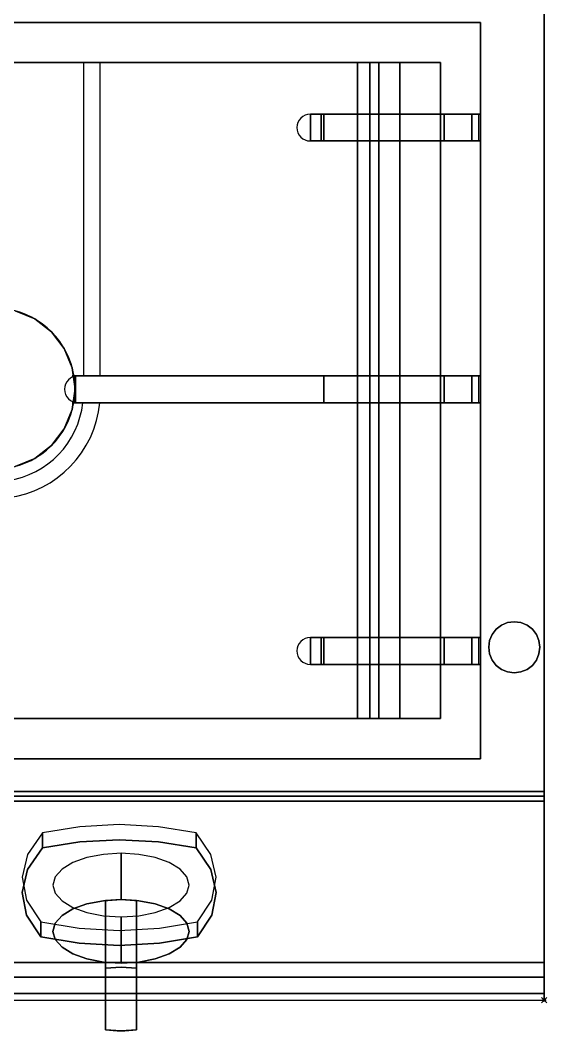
# Model space of a CAD drawing. Header units: millimetres. Extents: x -1 to 1223, y -741 to 23.
# Drawn here: x 1004.9 to 1201, y -741.4 to -364.8 of the extents above; entities that cross this region are included whole.
import ezdxf

# ---------------------------------------------------------------- set-up
doc = ezdxf.new("R2010")
doc.units = ezdxf.units.MM
doc.header["$PDMODE"] = 35
for name, color, linetype in [('PQ_200_2D', 1, 'Continuous'), ('PQ_200_3D', 1, 'Continuous'), ('PQ_204_2D', 7, 'Continuous'), ('PQ_204_3D', 7, 'Continuous'), ('PQ_BLUE_3D', 5, 'Continuous'), ('PQ_BRONZE_3D', 40, 'Continuous'), ('PQ_CHROMIUM_3D', 7, 'Continuous'), ('PQ_INS_3D', 3, 'Continuous')]:
    doc.layers.add(name, color=color, linetype=linetype)

msp = doc.modelspace()

# ---------------------------------------------------------------- linework, layer by layer
at = {"layer": 'PQ_200_2D'}
msp.add_lwpolyline([(0, 0), (0, -730), (1200, -730), (1200, 0)], close=True, dxfattribs=at)
at = {"layer": 'PQ_200_3D'}
for points in [[(1200, -721.37, 900.61), (1200, 0, 900.61), (0, 0, 900.61), (0, -721.37, 900.61)], [(0, -103.19, 649.81), (1200, -103.19, 649.81), (1200, -652.22, 649.81), (0, -652.22, 649.81)], [(1200, -652.22, 649.81), (1200, -652.22, 661.47), (0, -652.22, 661.47), (0, -652.22, 649.81)], [(0, -653.99, 812.4), (1200, -653.99, 812.4), (1200, -727.47, 885.88), (0, -727.47, 885.88)], [(1200, -715.96, 694.58), (1200, -653.99, 812.4), (0, -653.99, 812.4), (0, -715.96, 694.58)], [(1200, -655.84, 664.61), (1200, -715.96, 656.16), (0, -715.96, 656.16), (0, -655.84, 664.61)], [(0, -715.96, 656.16), (1200, -715.96, 656.16), (1200, -715.96, 694.58), (0, -715.96, 694.58)]]:
    msp.add_3dface(points, dxfattribs=at)
for points, invisible_edges in [([(1200, -103.19, 724.42), (1200, 0, 724.42), (1200, 0, 900.61), (1200, -653.99, 812.4)], 12), ([(1200, -653.99, 812.4), (1200, 0, 900.61), (1200, -721.37, 900.61), (1200, -727.47, 885.88)], 5), ([(1200, -103.19, 724.42), (1200, -653.99, 812.4), (1200, -652.32, 662.24), (1200, -652.22, 661.47)], 11), ([(1200, -652.22, 661.47), (1200, -652.22, 649.81), (1200, -103.19, 649.81), (1200, -103.19, 724.42)], 8), ([(0, -652.22, 661.47), (1200, -652.22, 661.47), (1200, -652.32, 662.24), (0, -652.32, 662.24)], 4), ([(0, -652.32, 662.24), (1200, -652.32, 662.24), (1200, -652.59, 662.96), (0, -652.59, 662.96)], 5), ([(0, -652.59, 662.96), (1200, -652.59, 662.96), (1200, -653.04, 663.59), (0, -653.04, 663.59)], 5), ([(1200, -653.62, 664.1), (0, -653.62, 664.1), (0, -653.04, 663.59), (1200, -653.04, 663.59)], 5), ([(0, -653.62, 664.1), (1200, -653.62, 664.1), (1200, -654.31, 664.45), (0, -654.31, 664.45)], 5), ([(0, -654.31, 664.45), (1200, -654.31, 664.45), (1200, -655.06, 664.63), (0, -655.06, 664.63)], 5), ([(0, -655.06, 664.63), (1200, -655.06, 664.63), (1200, -655.84, 664.61), (0, -655.84, 664.61)], 1), ([(1200, -652.32, 662.24), (1200, -653.99, 812.4), (1200, -652.59, 662.96)], 3), ([(1200, -652.59, 662.96), (1200, -653.99, 812.4), (1200, -653.04, 663.59)], 3), ([(1200, -653.99, 812.4), (1200, -653.62, 664.1), (1200, -653.04, 663.59)], 13), ([(1200, -654.31, 664.45), (1200, -653.62, 664.1), (1200, -653.99, 812.4)], 14), ([(1200, -655.06, 664.63), (1200, -654.31, 664.45), (1200, -653.99, 812.4), (1200, -715.96, 694.58)], 10), ([(1200, -655.84, 664.61), (1200, -655.06, 664.63), (1200, -715.96, 694.58)], 14), ([(1200, -655.84, 664.61), (1200, -715.96, 694.58), (1200, -715.96, 656.16)], 1), ([(1200, -721.37, 900.61), (0, -721.37, 900.61), (0, -723.6, 900.32), (1200, -723.6, 900.32)], 4), ([(1200, -727.47, 885.88), (1200, -721.37, 900.61), (1200, -723.6, 900.32), (1200, -728.84, 887.67)], 5), ([(1200, -723.6, 900.32), (0, -723.6, 900.32), (0, -725.69, 899.46), (1200, -725.69, 899.46)], 5), ([(1200, -725.69, 899.46), (0, -725.69, 899.46), (0, -727.47, 898.08), (1200, -727.47, 898.08)], 5), ([(1200, -725.69, 899.46), (1200, -728.84, 887.67), (1200, -723.6, 900.32)], 3), ([(1200, -725.69, 899.46), (1200, -727.47, 898.08), (1200, -729.71, 889.75), (1200, -728.84, 887.67)], 10), ([(1200, -727.47, 898.08), (0, -727.47, 898.08), (0, -728.84, 896.3), (1200, -728.84, 896.3)], 5), ([(1200, -728.84, 887.67), (0, -728.84, 887.67), (0, -727.47, 885.88), (1200, -727.47, 885.88)], 1), ([(1200, -728.84, 896.3), (0, -728.84, 896.3), (0, -729.71, 894.22), (1200, -729.71, 894.22)], 5), ([(1200, -729.71, 889.75), (0, -729.71, 889.75), (0, -728.84, 887.67), (1200, -728.84, 887.67)], 5), ([(1200, -729.71, 894.22), (0, -729.71, 894.22), (0, -730, 891.98), (1200, -730, 891.98)], 5), ([(1200, -730, 891.98), (0, -730, 891.98), (0, -729.71, 889.75), (1200, -729.71, 889.75)], 5), ([(1200, -730, 891.98), (1200, -727.47, 898.08), (1200, -728.84, 896.3), (1200, -729.71, 894.22)], 1), ([(1200, -727.47, 898.08), (1200, -730, 891.98), (1200, -729.71, 889.75)], 13)]:
    msp.add_3dface(points, dxfattribs=dict(at, invisible_edges=invisible_edges))
at = {"layer": 'PQ_204_2D'}
for p, q in [((1028.42, -380.64), (1028.42, -497.35)), ((1034.67, -497.35), (1034.67, -380.64)), ((1130.36, -380.64), (1130.36, -399.85)), ((1130.36, -409.85), (1130.36, -497.35)), ((1161.36, -497.35), (1161.36, -409.85)), ((1130.36, -507.35), (1130.36, -594.85)), ((1161.36, -594.85), (1161.36, -507.35)), ((1130.36, -604.85), (1130.36, -625)), ((0, -715.96), (1200, -715.96))]:
    msp.add_line(p, q, dxfattribs=at)
msp.add_lwpolyline([(814.23, -365.64), (814.23, -640), (1176.36, -640), (1176.36, -365.64)], close=True, dxfattribs=at)
for points in [[(1161.36, -399.85), (1161.36, -380.64), (1000.3, -380.64)], [(1000.3, -625), (1161.36, -625), (1161.36, -604.85)]]:
    msp.add_lwpolyline(points, dxfattribs=at)
for points in [[(1176.36, -399.85), (1112.95, -399.85, 1), (1112.95, -409.85), (1176.36, -409.85)], [(1176.36, -497.35), (1026.37, -497.35, 1), (1026.37, -507.35), (1176.36, -507.35)], [(1176.36, -594.85), (1112.95, -594.85, 1), (1112.95, -604.85), (1176.36, -604.85)], [(1036.67, -730), (1036.67, -741.07, 0.053728), (1048.24, -741.07), (1048.24, -730)]]:
    msp.add_lwpolyline(points, format="xyb", dxfattribs=at)
for centre, radius, start, end in [((995.3, -502.14), 30, 8.7924, 80.7092), ((995.3, -502.14), 30, 279.0605, 350.4426), ((995.3, -503.67), 39.38, 277.2954, 354.6402), ((995.3, -503.67), 33.13, 278.6816, 353.625)]:
    msp.add_arc(centre, radius, start, end, dxfattribs=at)
at = {"layer": 'PQ_204_3D'}
for points, invisible_edges in [([(829.23, -380.64, 905.64), (1161.36, -380.64, 905.64), (1176.36, -365.64, 905.64), (814.23, -365.64, 905.64)], 10), ([(1176.36, -365.64, 905.64), (1161.36, -380.64, 905.64), (1161.36, -625, 905.64), (1176.36, -640, 905.64)], 5), ([(1136.8, -380.64, 903.15), (1137.67, -380.64, 903.26), (1161.36, -380.64, 900.64), (829.23, -380.64, 900.64)], 10), ([(853.79, -380.64, 903.15), (1135.93, -380.64, 903.26), (1136.8, -380.64, 903.15), (829.23, -380.64, 900.64)], 13), ([(1135.93, -380.64, 903.26), (853.79, -380.64, 903.15), (854.66, -380.64, 903.26)], 13), ([(1130.56, -380.64, 904.32), (1135.11, -380.64, 903.57), (1135.93, -380.64, 903.26), (854.66, -380.64, 903.26)], 13), ([(854.66, -380.64, 903.26), (855.49, -380.64, 903.57), (860.03, -380.64, 904.32), (1130.56, -380.64, 904.32)], 10), ([(1135.11, -380.64, 903.57), (1130.56, -380.64, 904.32), (1132.12, -380.64, 904.39), (1133.66, -380.64, 904.14)], 1), ([(1130.56, -625, 904.32), (1132.12, -625, 904.39), (1132.12, -380.64, 904.39), (1130.56, -380.64, 904.32)], 2), ([(1132.12, -625, 904.39), (1133.66, -625, 904.14), (1133.66, -380.64, 904.14), (1132.12, -380.64, 904.39)], 10), ([(1133.66, -625, 904.14), (1135.11, -625, 903.57), (1135.11, -380.64, 903.57), (1133.66, -380.64, 904.14)], 8), ([(1135.93, -380.64, 903.26), (1135.11, -380.64, 903.57), (1135.11, -625, 903.57), (1135.93, -625, 903.26)], 8), ([(1136.8, -380.64, 903.15), (1135.93, -380.64, 903.26), (1135.93, -625, 903.26), (1136.8, -625, 903.15)], 10), ([(1136.8, -625, 903.15), (1137.67, -625, 903.26), (1137.67, -380.64, 903.26), (1136.8, -380.64, 903.15)], 10), ([(1161.36, -380.64, 900.64), (1137.67, -380.64, 903.26), (1138.49, -380.64, 903.57), (1146.21, -380.64, 905.64)], 13), ([(1138.49, -380.64, 903.57), (1137.67, -380.64, 903.26), (1137.67, -625, 903.26), (1138.49, -625, 903.57)], 2), ([(1142.23, -380.64, 905.03), (1146.21, -380.64, 905.64), (1138.49, -380.64, 903.57)], 2), ([(1142.23, -380.64, 905.03), (1138.49, -380.64, 903.57), (1138.49, -625, 903.57), (1142.23, -625, 905.03)], 8), ([(1142.23, -625, 905.03), (1146.21, -625, 905.64), (1146.21, -380.64, 905.64), (1142.23, -380.64, 905.03)], 8), ([(1161.36, -380.64, 900.64), (1146.21, -380.64, 905.64), (1161.36, -380.64, 905.64)], 1), ([(1113.58, -399.85, 932.37), (1114.22, -399.85, 933.14), (1112.95, -399.85, 930.5), (1113.15, -399.85, 931.47)], 2), ([(1112.95, -399.85, 930.5), (1114.22, -399.85, 933.14), (1115.03, -399.85, 933.72), (1115.95, -399.85, 934.09)], 9), ([(1112.95, -399.85, 930.5), (1115.95, -399.85, 934.09), (1116.94, -399.85, 934.21), (1113.11, -399.85, 927.2)], 5), ([(1113.15, -409.85, 931.47), (1113.15, -399.85, 931.47), (1112.95, -399.85, 930.5), (1112.95, -409.85, 930.5)], 1), ([(1113.11, -399.85, 927.2), (1113.11, -409.85, 927.2), (1112.95, -409.85, 930.5), (1112.95, -399.85, 930.5)], 1), ([(1113.11, -399.85, 927.2), (1116.94, -399.85, 934.21), (1114.05, -399.85, 924.04)], 3), ([(1113.11, -409.85, 927.2), (1113.11, -399.85, 927.2), (1114.05, -399.85, 924.04), (1114.05, -409.85, 924.04)], 5), ([(1113.58, -409.85, 932.37), (1113.58, -399.85, 932.37), (1113.15, -399.85, 931.47), (1113.15, -409.85, 931.47)], 5), ([(1113.58, -399.85, 932.37), (1113.58, -409.85, 932.37), (1114.22, -409.85, 933.14), (1114.22, -399.85, 933.14)], 5), ([(1115.7, -399.85, 921.18), (1114.05, -399.85, 924.04), (1116.94, -399.85, 934.21), (1117.98, -399.85, 918.8)], 6), ([(1115.7, -399.85, 921.18), (1115.7, -409.85, 921.18), (1114.05, -409.85, 924.04), (1114.05, -399.85, 924.04)], 5), ([(1115.03, -409.85, 933.72), (1115.03, -399.85, 933.72), (1114.22, -399.85, 933.14), (1114.22, -409.85, 933.14)], 5), ([(1115.95, -409.85, 934.09), (1115.95, -399.85, 934.09), (1115.03, -399.85, 933.72), (1115.03, -409.85, 933.72)], 5), ([(1115.7, -409.85, 921.18), (1115.7, -399.85, 921.18), (1117.98, -399.85, 918.8), (1117.98, -409.85, 918.8)], 1), ([(1115.95, -399.85, 934.09), (1115.95, -409.85, 934.09), (1116.94, -409.85, 934.21), (1116.94, -399.85, 934.21)], 1), ([(1116.94, -399.85, 934.21), (1162.83, -399.85, 934.21), (1132.7, -399.85, 913.52), (1117.98, -399.85, 918.8)], 10), ([(1117.98, -409.85, 918.8), (1117.98, -399.85, 918.8), (1132.7, -399.85, 913.52), (1132.7, -409.85, 913.52)], 4), ([(1162.83, -399.85, 934.21), (1146.21, -399.85, 905.64), (1132.7, -399.85, 913.52)], 13), ([(1146.21, -399.85, 905.64), (1146.21, -409.85, 905.64), (1132.7, -409.85, 913.52), (1132.7, -399.85, 913.52)], 4), ([(1162.83, -399.85, 934.21), (1173.05, -399.85, 929.45), (1175.45, -399.85, 921.73), (1146.21, -399.85, 905.64)], 12), ([(1146.21, -399.85, 905.64), (1175.45, -399.85, 921.73), (1176.36, -399.85, 913.7), (1175.74, -399.85, 905.64)], 1), ([(1175.45, -409.85, 921.73), (1175.45, -399.85, 921.73), (1173.05, -399.85, 929.45), (1173.05, -409.85, 929.45)], 1), ([(1175.45, -399.85, 921.73), (1175.45, -409.85, 921.73), (1176.36, -409.85, 913.7), (1176.36, -399.85, 913.7)], 5), ([(1175.74, -409.85, 905.64), (1175.74, -399.85, 905.64), (1176.36, -399.85, 913.7), (1176.36, -409.85, 913.7)], 4), ([(1113.58, -409.85, 932.37), (1113.15, -409.85, 931.47), (1112.95, -409.85, 930.5), (1114.22, -409.85, 933.14)], 4), ([(1115.03, -409.85, 933.72), (1114.22, -409.85, 933.14), (1112.95, -409.85, 930.5), (1115.95, -409.85, 934.09)], 6), ([(1116.94, -409.85, 934.21), (1115.95, -409.85, 934.09), (1112.95, -409.85, 930.5), (1113.11, -409.85, 927.2)], 10), ([(1116.94, -409.85, 934.21), (1113.11, -409.85, 927.2), (1114.05, -409.85, 924.04)], 13), ([(1115.7, -409.85, 921.18), (1117.98, -409.85, 918.8), (1116.94, -409.85, 934.21), (1114.05, -409.85, 924.04)], 6), ([(1116.94, -409.85, 934.21), (1117.98, -409.85, 918.8), (1132.7, -409.85, 913.52), (1162.83, -409.85, 934.21)], 5), ([(1162.83, -409.85, 934.21), (1132.7, -409.85, 913.52), (1146.21, -409.85, 905.64), (1175.45, -409.85, 921.73)], 13), ([(1146.21, -409.85, 905.64), (1175.74, -409.85, 905.64), (1176.36, -409.85, 913.7), (1175.45, -409.85, 921.73)], 8), ([(1162.83, -409.85, 934.21), (1175.45, -409.85, 921.73), (1173.05, -409.85, 929.45)], 1), ([(1024.74, -497.35, 932.06), (1024.28, -497.35, 932.8), (1024.26, -497.35, 933.1), (1025, -497.35, 931.91)], 5), ([(1025, -497.35, 931.91), (1024.26, -497.35, 933.1), (1024.32, -497.35, 933.39)], 13), ([(1024.32, -507.35, 933.39), (1024.32, -497.35, 933.39), (1024.26, -497.35, 933.1), (1024.26, -507.35, 933.1)], 5), ([(1024.28, -497.35, 932.8), (1024.28, -507.35, 932.8), (1024.26, -507.35, 933.1), (1024.26, -497.35, 933.1)], 5), ([(1024.53, -497.35, 932.26), (1024.37, -497.35, 932.52), (1024.28, -497.35, 932.8), (1024.74, -497.35, 932.06)], 4), ([(1024.37, -497.35, 932.52), (1024.37, -507.35, 932.52), (1024.28, -507.35, 932.8), (1024.28, -497.35, 932.8)], 5), ([(1025.29, -497.35, 931.83), (1025, -497.35, 931.91), (1024.32, -497.35, 933.39), (1024.45, -497.35, 933.66)], 10), ([(1024.32, -497.35, 933.39), (1024.32, -507.35, 933.39), (1024.45, -507.35, 933.66), (1024.45, -497.35, 933.66)], 5), ([(1024.53, -497.35, 932.26), (1024.53, -507.35, 932.26), (1024.37, -507.35, 932.52), (1024.37, -497.35, 932.52)], 5), ([(1025.29, -497.35, 931.83), (1024.45, -497.35, 933.66), (1024.64, -497.35, 933.89), (1024.88, -497.35, 934.07)], 9), ([(1024.45, -497.35, 933.66), (1024.45, -507.35, 933.66), (1024.64, -507.35, 933.89), (1024.64, -497.35, 933.89)], 5), ([(1024.74, -497.35, 932.06), (1024.74, -507.35, 932.06), (1024.53, -507.35, 932.26), (1024.53, -497.35, 932.26)], 5), ([(1024.64, -497.35, 933.89), (1024.64, -507.35, 933.89), (1024.88, -507.35, 934.07), (1024.88, -497.35, 934.07)], 5), ([(1025, -497.35, 931.91), (1025, -507.35, 931.91), (1024.74, -507.35, 932.06), (1024.74, -497.35, 932.06)], 5), ([(1025.29, -497.35, 931.83), (1024.88, -497.35, 934.07), (1025.16, -497.35, 934.18), (1025.46, -497.35, 934.21)], 9), ([(1024.88, -497.35, 934.07), (1024.88, -507.35, 934.07), (1025.16, -507.35, 934.18), (1025.16, -497.35, 934.18)], 5), ([(1025, -507.35, 931.91), (1025, -497.35, 931.91), (1025.29, -497.35, 931.83), (1025.29, -507.35, 931.83)], 1), ([(1025.16, -497.35, 934.18), (1025.16, -507.35, 934.18), (1025.46, -507.35, 934.21), (1025.46, -497.35, 934.21)], 1), ([(1117.95, -497.35, 918.81), (1025.29, -497.35, 931.83), (1025.46, -497.35, 934.21), (1162.83, -497.35, 934.21)], 10), ([(1117.95, -497.35, 918.81), (1162.83, -497.35, 934.21), (1132.68, -497.35, 913.53)], 3), ([(1117.95, -507.35, 918.81), (1117.95, -497.35, 918.81), (1132.68, -497.35, 913.53), (1132.68, -507.35, 913.53)], 4), ([(1162.83, -497.35, 934.21), (1146.21, -497.35, 905.64), (1132.68, -497.35, 913.53)], 13), ([(1146.21, -497.35, 905.64), (1146.21, -507.35, 905.64), (1132.68, -507.35, 913.53), (1132.68, -497.35, 913.53)], 4), ([(1176.31, -497.35, 913.72), (1175.65, -497.35, 905.64), (1146.21, -497.35, 905.64), (1175.42, -497.35, 921.79)], 4), ([(1162.83, -497.35, 934.21), (1173.03, -497.35, 929.54), (1175.42, -497.35, 921.79), (1146.21, -497.35, 905.64)], 12), ([(1173.03, -497.35, 929.54), (1173.03, -507.35, 929.54), (1175.42, -507.35, 921.79), (1175.42, -497.35, 921.79)], 4), ([(1176.31, -507.35, 913.72), (1176.31, -497.35, 913.72), (1175.42, -497.35, 921.79), (1175.42, -507.35, 921.79)], 5), ([(1176.31, -497.35, 913.72), (1176.31, -507.35, 913.72), (1175.65, -507.35, 905.64), (1175.65, -497.35, 905.64)], 1), ([(1024.26, -507.35, 933.1), (1024.28, -507.35, 932.8), (1024.74, -507.35, 932.06), (1025, -507.35, 931.91)], 10), ([(1024.32, -507.35, 933.39), (1024.26, -507.35, 933.1), (1025, -507.35, 931.91), (1025.29, -507.35, 931.83)], 10), ([(1024.28, -507.35, 932.8), (1024.37, -507.35, 932.52), (1024.53, -507.35, 932.26), (1024.74, -507.35, 932.06)], 8), ([(1024.45, -507.35, 933.66), (1024.32, -507.35, 933.39), (1025.29, -507.35, 931.83), (1024.64, -507.35, 933.89)], 6), ([(1024.88, -507.35, 934.07), (1024.64, -507.35, 933.89), (1025.29, -507.35, 931.83), (1025.16, -507.35, 934.18)], 6), ([(1025.46, -507.35, 934.21), (1025.16, -507.35, 934.18), (1025.29, -507.35, 931.83), (1117.95, -507.35, 918.81)], 10), ([(1117.95, -507.35, 918.81), (1162.83, -507.35, 934.21), (1025.46, -507.35, 934.21)], 13), ([(1162.83, -507.35, 934.21), (1117.95, -507.35, 918.81), (1132.68, -507.35, 913.53)], 13), ([(1162.83, -507.35, 934.21), (1132.68, -507.35, 913.53), (1146.21, -507.35, 905.64)], 13), ([(1175.42, -507.35, 921.79), (1173.03, -507.35, 929.54), (1162.83, -507.35, 934.21), (1146.21, -507.35, 905.64)], 12), ([(1176.31, -507.35, 913.72), (1175.42, -507.35, 921.79), (1146.21, -507.35, 905.64), (1175.65, -507.35, 905.64)], 2), ([(1184.13, -590.24, 626), (1195.62, -591.75, 626), (1180.64, -603.25, 626), (1180.64, -593.72, 626)], 15), ([(1184.13, -590.24, 626), (1180.64, -593.72, 626), (1182.15, -591.75, 626)], 1), ([(1184.13, -590.24, 626), (1182.15, -591.75, 626), (1182.15, -591.75, 649.81), (1184.13, -590.24, 649.81)], 10), ([(1186.42, -589.29, 626), (1188.89, -588.96, 626), (1191.35, -589.29, 626), (1184.13, -590.24, 626)], 4), ([(1191.35, -589.29, 626), (1193.65, -590.24, 626), (1195.62, -591.75, 626), (1184.13, -590.24, 626)], 12), ([(1186.42, -589.29, 626), (1184.13, -590.24, 626), (1184.13, -590.24, 649.81), (1186.42, -589.29, 649.81)], 10), ([(1188.89, -588.96, 626), (1186.42, -589.29, 626), (1186.42, -589.29, 649.81), (1188.89, -588.96, 649.81)], 2), ([(1188.89, -588.96, 649.81), (1191.35, -589.29, 649.81), (1191.35, -589.29, 626), (1188.89, -588.96, 626)], 2), ([(1193.65, -590.24, 626), (1191.35, -589.29, 626), (1191.35, -589.29, 649.81), (1193.65, -590.24, 649.81)], 10), ([(1195.62, -591.75, 626), (1193.65, -590.24, 626), (1193.65, -590.24, 649.81), (1195.62, -591.75, 649.81)], 10), ([(1115.95, -594.85, 934.09), (1116.94, -594.85, 934.21), (1112.95, -594.85, 930.5), (1115.03, -594.85, 933.72)], 6), ([(1114.22, -594.85, 933.14), (1115.03, -594.85, 933.72), (1112.95, -594.85, 930.5), (1113.58, -594.85, 932.37)], 6), ([(1116.94, -594.85, 934.21), (1114.05, -594.85, 924.04), (1113.11, -594.85, 927.2), (1112.95, -594.85, 930.5)], 9), ([(1113.15, -594.85, 931.47), (1113.58, -594.85, 932.37), (1112.95, -594.85, 930.5)], 2), ([(1113.15, -604.85, 931.47), (1113.15, -594.85, 931.47), (1112.95, -594.85, 930.5), (1112.95, -604.85, 930.5)], 1), ([(1113.11, -594.85, 927.2), (1113.11, -604.85, 927.2), (1112.95, -604.85, 930.5), (1112.95, -594.85, 930.5)], 1), ([(1113.11, -604.85, 927.2), (1113.11, -594.85, 927.2), (1114.05, -594.85, 924.04), (1114.05, -604.85, 924.04)], 5), ([(1113.15, -594.85, 931.47), (1113.15, -604.85, 931.47), (1113.58, -604.85, 932.37), (1113.58, -594.85, 932.37)], 5), ([(1113.58, -594.85, 932.37), (1113.58, -604.85, 932.37), (1114.22, -604.85, 933.14), (1114.22, -594.85, 933.14)], 5), ([(1115.7, -594.85, 921.18), (1114.05, -594.85, 924.04), (1116.94, -594.85, 934.21)], 14), ([(1115.7, -594.85, 921.18), (1115.7, -604.85, 921.18), (1114.05, -604.85, 924.04), (1114.05, -594.85, 924.04)], 5), ([(1115.03, -604.85, 933.72), (1115.03, -594.85, 933.72), (1114.22, -594.85, 933.14), (1114.22, -604.85, 933.14)], 5), ([(1115.03, -594.85, 933.72), (1115.03, -604.85, 933.72), (1115.95, -604.85, 934.09), (1115.95, -594.85, 934.09)], 5), ([(1117.98, -594.85, 918.8), (1115.7, -594.85, 921.18), (1116.94, -594.85, 934.21), (1132.7, -594.85, 913.52)], 6), ([(1115.7, -604.85, 921.18), (1115.7, -594.85, 921.18), (1117.98, -594.85, 918.8), (1117.98, -604.85, 918.8)], 1), ([(1115.95, -594.85, 934.09), (1115.95, -604.85, 934.09), (1116.94, -604.85, 934.21), (1116.94, -594.85, 934.21)], 1), ([(1162.83, -594.85, 934.21), (1146.21, -594.85, 905.64), (1132.7, -594.85, 913.52), (1116.94, -594.85, 934.21)], 5), ([(1117.98, -604.85, 918.8), (1117.98, -594.85, 918.8), (1132.7, -594.85, 913.52), (1132.7, -604.85, 913.52)], 4), ([(1146.21, -594.85, 905.64), (1146.21, -604.85, 905.64), (1132.7, -604.85, 913.52), (1132.7, -594.85, 913.52)], 4), ([(1146.21, -594.85, 905.64), (1175.45, -594.85, 921.73), (1176.36, -594.85, 913.7), (1175.74, -594.85, 905.64)], 1), ([(1162.83, -594.85, 934.21), (1173.05, -594.85, 929.45), (1175.45, -594.85, 921.73), (1146.21, -594.85, 905.64)], 12), ([(1173.05, -594.85, 929.45), (1173.05, -604.85, 929.45), (1175.45, -604.85, 921.73), (1175.45, -594.85, 921.73)], 4), ([(1176.36, -604.85, 913.7), (1176.36, -594.85, 913.7), (1175.45, -594.85, 921.73), (1175.45, -604.85, 921.73)], 5), ([(1176.36, -594.85, 913.7), (1176.36, -604.85, 913.7), (1175.74, -604.85, 905.64), (1175.74, -594.85, 905.64)], 1), ([(1179.69, -596.02, 626), (1180.64, -593.72, 626), (1180.64, -603.25, 626), (1179.69, -600.95, 626)], 10), ([(1180.64, -593.72, 626), (1179.69, -596.02, 626), (1179.69, -596.02, 649.81), (1180.64, -593.72, 649.81)], 10), ([(1195.62, -591.75, 626), (1197.14, -593.72, 626), (1197.14, -603.25, 626), (1180.64, -603.25, 626)], 14), ([(1182.15, -591.75, 626), (1180.64, -593.72, 626), (1180.64, -593.72, 649.81), (1182.15, -591.75, 649.81)], 10), ([(1197.14, -593.72, 626), (1195.62, -591.75, 626), (1195.62, -591.75, 649.81), (1197.14, -593.72, 649.81)], 10), ([(1198.09, -600.95, 626), (1197.14, -593.72, 626), (1198.09, -596.02, 626), (1198.41, -598.49, 626)], 1), ([(1197.14, -593.72, 626), (1198.09, -600.95, 626), (1197.14, -603.25, 626)], 13), ([(1198.09, -596.02, 626), (1197.14, -593.72, 626), (1197.14, -593.72, 649.81), (1198.09, -596.02, 649.81)], 10), ([(1179.69, -596.02, 626), (1179.69, -600.95, 626), (1179.36, -598.49, 626)], 1), ([(1179.36, -598.49, 649.81), (1179.69, -596.02, 649.81), (1179.69, -596.02, 626), (1179.36, -598.49, 626)], 10), ([(1179.36, -598.49, 626), (1179.69, -600.95, 626), (1179.69, -600.95, 649.81), (1179.36, -598.49, 649.81)], 10), ([(1198.41, -598.49, 626), (1198.09, -596.02, 626), (1198.09, -596.02, 649.81), (1198.41, -598.49, 649.81)], 10), ([(1198.41, -598.49, 649.81), (1198.09, -600.95, 649.81), (1198.09, -600.95, 626), (1198.41, -598.49, 626)], 10), ([(1179.69, -600.95, 626), (1180.64, -603.25, 626), (1180.64, -603.25, 649.81), (1179.69, -600.95, 649.81)], 10), ([(1197.14, -603.25, 626), (1198.09, -600.95, 626), (1198.09, -600.95, 649.81), (1197.14, -603.25, 649.81)], 10), ([(1115.03, -604.85, 933.72), (1114.22, -604.85, 933.14), (1112.95, -604.85, 930.5), (1115.95, -604.85, 934.09)], 6), ([(1116.94, -604.85, 934.21), (1115.95, -604.85, 934.09), (1112.95, -604.85, 930.5), (1113.11, -604.85, 927.2)], 10), ([(1113.58, -604.85, 932.37), (1113.15, -604.85, 931.47), (1112.95, -604.85, 930.5), (1114.22, -604.85, 933.14)], 4), ([(1116.94, -604.85, 934.21), (1113.11, -604.85, 927.2), (1114.05, -604.85, 924.04), (1115.7, -604.85, 921.18)], 9), ([(1116.94, -604.85, 934.21), (1115.7, -604.85, 921.18), (1117.98, -604.85, 918.8), (1132.7, -604.85, 913.52)], 9), ([(1132.7, -604.85, 913.52), (1146.21, -604.85, 905.64), (1162.83, -604.85, 934.21), (1116.94, -604.85, 934.21)], 10), ([(1175.45, -604.85, 921.73), (1173.05, -604.85, 929.45), (1162.83, -604.85, 934.21), (1146.21, -604.85, 905.64)], 12), ([(1176.36, -604.85, 913.7), (1175.45, -604.85, 921.73), (1146.21, -604.85, 905.64), (1175.74, -604.85, 905.64)], 2), ([(1184.13, -606.74, 626), (1182.15, -605.22, 626), (1180.64, -603.25, 626), (1197.14, -603.25, 626)], 12), ([(1180.64, -603.25, 626), (1182.15, -605.22, 626), (1182.15, -605.22, 649.81), (1180.64, -603.25, 649.81)], 10), ([(1182.15, -605.22, 626), (1184.13, -606.74, 626), (1184.13, -606.74, 649.81), (1182.15, -605.22, 649.81)], 10), ([(1197.14, -603.25, 626), (1195.62, -605.22, 626), (1193.65, -606.74, 626), (1184.13, -606.74, 626)], 12), ([(1193.65, -606.74, 626), (1195.62, -605.22, 626), (1195.62, -605.22, 649.81), (1193.65, -606.74, 649.81)], 10), ([(1195.62, -605.22, 626), (1197.14, -603.25, 626), (1197.14, -603.25, 649.81), (1195.62, -605.22, 649.81)], 10), ([(1193.65, -606.74, 626), (1191.35, -607.69, 626), (1188.89, -608.01, 626), (1184.13, -606.74, 626)], 12), ([(1186.42, -607.69, 626), (1184.13, -606.74, 626), (1188.89, -608.01, 626)], 2), ([(1184.13, -606.74, 626), (1186.42, -607.69, 626), (1186.42, -607.69, 649.81), (1184.13, -606.74, 649.81)], 10), ([(1188.89, -608.01, 649.81), (1186.42, -607.69, 649.81), (1186.42, -607.69, 626), (1188.89, -608.01, 626)], 2), ([(1188.89, -608.01, 626), (1191.35, -607.69, 626), (1191.35, -607.69, 649.81), (1188.89, -608.01, 649.81)], 2), ([(1191.35, -607.69, 626), (1193.65, -606.74, 626), (1193.65, -606.74, 649.81), (1191.35, -607.69, 649.81)], 10), ([(1176.36, -640, 905.64), (1161.36, -625, 905.64), (829.23, -625, 905.64), (814.23, -640, 905.64)], 5), ([(1161.36, -625, 900.64), (1137.67, -625, 903.26), (1136.8, -625, 903.15), (829.23, -625, 900.64)], 5), ([(853.79, -625, 903.15), (852.92, -625, 903.26), (829.23, -625, 900.64), (1136.8, -625, 903.15)], 14), ([(853.79, -625, 903.15), (1136.8, -625, 903.15), (1135.93, -625, 903.26), (854.66, -625, 903.26)], 5), ([(1130.56, -625, 904.32), (860.03, -625, 904.32), (854.66, -625, 903.26), (1135.93, -625, 903.26)], 14), ([(1132.12, -625, 904.39), (1130.56, -625, 904.32), (1135.11, -625, 903.57), (1133.66, -625, 904.14)], 2), ([(1135.93, -625, 903.26), (1135.11, -625, 903.57), (1130.56, -625, 904.32)], 14), ([(1161.36, -625, 900.64), (1138.49, -625, 903.57), (1137.67, -625, 903.26)], 13), ([(1142.23, -625, 905.03), (1138.49, -625, 903.57), (1146.21, -625, 905.64)], 2), ([(1161.36, -625, 900.64), (1161.36, -625, 905.64), (1146.21, -625, 905.64), (1138.49, -625, 903.57)], 12)]:
    msp.add_3dface(points, dxfattribs=dict(at, invisible_edges=invisible_edges))
for points in [[(814.23, -365.64, 900.64), (814.23, -365.64, 905.64), (1176.36, -365.64, 905.64), (1176.36, -365.64, 900.64)], [(1176.36, -365.64, 900.64), (1176.36, -365.64, 905.64), (1176.36, -640, 905.64), (1176.36, -640, 900.64)], [(1161.36, -380.64, 900.64), (1161.36, -380.64, 905.64), (829.23, -380.64, 905.64), (829.23, -380.64, 900.64)], [(1130.56, -625, 904.32), (1130.56, -380.64, 904.32), (860.03, -380.64, 904.32), (860.03, -625, 904.32)], [(1161.36, -625, 905.64), (1161.36, -380.64, 905.64), (1146.21, -380.64, 905.64), (1146.21, -625, 905.64)], [(1161.36, -625, 900.64), (1161.36, -380.64, 900.64), (1161.36, -380.64, 905.64), (1161.36, -625, 905.64)], [(1161.36, -625, 900.64), (1161.36, -625, 905.64), (1161.36, -380.64, 905.64), (1161.36, -380.64, 900.64)], [(1116.94, -399.85, 934.21), (1116.94, -409.85, 934.21), (1162.83, -409.85, 934.21), (1162.83, -399.85, 934.21)], [(1162.83, -399.85, 934.21), (1162.83, -409.85, 934.21), (1173.05, -409.85, 929.45), (1173.05, -399.85, 929.45)], [(1025.29, -507.35, 931.83), (1025.29, -497.35, 931.83), (1117.95, -497.35, 918.81), (1117.95, -507.35, 918.81)], [(1162.83, -507.35, 934.21), (1162.83, -497.35, 934.21), (1025.46, -497.35, 934.21), (1025.46, -507.35, 934.21)], [(1173.03, -507.35, 929.54), (1173.03, -497.35, 929.54), (1162.83, -497.35, 934.21), (1162.83, -507.35, 934.21)], [(1162.83, -604.85, 934.21), (1162.83, -594.85, 934.21), (1116.94, -594.85, 934.21), (1116.94, -604.85, 934.21)], [(1173.05, -604.85, 929.45), (1173.05, -594.85, 929.45), (1162.83, -594.85, 934.21), (1162.83, -604.85, 934.21)], [(829.23, -625, 900.64), (829.23, -625, 905.64), (1161.36, -625, 905.64), (1161.36, -625, 900.64)], [(1176.36, -640, 900.64), (1176.36, -640, 905.64), (814.23, -640, 905.64), (814.23, -640, 900.64)]]:
    msp.add_3dface(points, dxfattribs=at)
at = {"layer": 'PQ_BLUE_3D'}
for points, invisible_edges in [([(1013.21, -673.24, 789.46), (1027.13, -670.96, 793.79), (1027.13, -665.34, 790.84), (1013.21, -667.62, 786.5)], 2), ([(1041.79, -664.56, 792.31), (1027.13, -665.34, 790.84), (1027.13, -670.96, 793.79)], 14), ([(1041.79, -664.56, 792.31), (1027.13, -670.96, 793.79), (1041.79, -670.18, 795.26)], 13), ([(1056.44, -665.34, 790.84), (1041.79, -664.56, 792.31), (1041.79, -670.18, 795.26)], 14), ([(1056.44, -670.96, 793.79), (1056.44, -665.34, 790.84), (1041.79, -670.18, 795.26)], 3), ([(1070.36, -667.62, 786.5), (1056.44, -665.34, 790.84), (1056.44, -670.96, 793.79), (1070.36, -673.24, 789.46)], 2), ([(1013.21, -667.62, 786.5), (1007.59, -675.72, 771.1), (1007.59, -681.34, 774.06)], 14), ([(1013.21, -667.62, 786.5), (1007.59, -681.34, 774.06), (1013.21, -673.24, 789.46)], 1), ([(1007.59, -681.34, 774.06), (1075.94, -681.34, 774.05), (1041.79, -670.18, 795.26)], 15), ([(1041.79, -670.18, 795.26), (1027.13, -670.96, 793.79), (1007.59, -681.34, 774.06)], 14), ([(1056.44, -670.96, 793.79), (1041.79, -670.18, 795.26), (1075.94, -681.34, 774.05)], 14), ([(1070.36, -673.24, 789.46), (1075.94, -675.72, 771.1), (1070.36, -667.62, 786.5)], 1), ([(1027.13, -670.96, 793.79), (1013.21, -673.24, 789.46), (1007.59, -681.34, 774.06)], 12), ([(1075.94, -681.34, 774.05), (1070.36, -673.24, 789.46), (1056.44, -670.96, 793.79)], 12), ([(1075.94, -675.72, 771.1), (1070.36, -673.24, 789.46), (1075.94, -681.34, 774.05)], 13), ([(1007.59, -681.34, 774.06), (1007.59, -675.72, 771.1), (1005.59, -689.8, 757.97)], 3), ([(1007.59, -675.72, 771.1), (1005.59, -684.18, 755.01), (1005.59, -689.8, 757.97)], 14), ([(1077.93, -684.18, 755.01), (1075.94, -675.72, 771.1), (1075.94, -681.34, 774.05)], 14), ([(1005.59, -689.8, 757.97), (1077.93, -689.8, 757.97), (1007.59, -681.34, 774.06)], 3), ([(1077.93, -689.8, 757.97), (1075.94, -681.34, 774.05), (1007.59, -681.34, 774.06)], 14), ([(1077.93, -684.18, 755.01), (1075.94, -681.34, 774.05), (1077.93, -689.8, 757.97)], 13), ([(1005.59, -684.18, 755.01), (1007.28, -692.66, 738.9), (1007.28, -698.28, 741.85)], 14), ([(1005.59, -684.18, 755.01), (1007.28, -698.28, 741.85), (1005.59, -689.8, 757.97)], 13), ([(1077.93, -689.8, 757.97), (1076.25, -698.27, 741.86), (1076.25, -692.65, 738.9), (1077.93, -684.18, 755.01)], 10), ([(1007.28, -698.28, 741.85), (1077.93, -689.8, 757.97), (1005.59, -689.8, 757.97)], 3), ([(1007.28, -698.28, 741.85), (1076.25, -698.27, 741.86), (1077.93, -689.8, 757.97)], 13), ([(1007.28, -692.66, 738.9), (1012.6, -706.42, 726.36), (1007.28, -698.28, 741.85)], 13), ([(1012.6, -706.42, 726.36), (1007.28, -692.66, 738.9), (1012.6, -700.8, 723.41)], 1), ([(1070.97, -700.8, 723.41), (1076.25, -692.65, 738.9), (1076.25, -698.27, 741.86)], 14), ([(1076.25, -698.27, 741.86), (1007.28, -698.28, 741.85), (1041.78, -709.6, 720.32)], 15), ([(1026.8, -708.79, 721.85), (1041.78, -709.6, 720.32), (1007.28, -698.28, 741.85)], 14), ([(1007.28, -698.28, 741.85), (1012.6, -706.42, 726.36), (1026.8, -708.79, 721.85)], 12), ([(1056.77, -708.79, 721.85), (1076.25, -698.27, 741.86), (1041.78, -709.6, 720.32)], 3), ([(1056.77, -708.79, 721.85), (1070.97, -706.42, 726.36), (1076.25, -698.27, 741.86)], 12), ([(1070.97, -700.8, 723.41), (1076.25, -698.27, 741.86), (1070.97, -706.42, 726.36)], 1), ([(1012.6, -700.8, 723.41), (1026.8, -703.17, 718.9), (1026.8, -708.79, 721.85), (1012.6, -706.42, 726.36)], 2), ([(1026.8, -708.79, 721.85), (1026.8, -703.17, 718.9), (1041.78, -709.6, 720.32)], 3), ([(1026.8, -703.17, 718.9), (1041.78, -703.98, 717.37), (1041.78, -709.6, 720.32)], 14), ([(1041.78, -703.98, 717.37), (1056.77, -703.17, 718.9), (1056.77, -708.79, 721.85)], 14), ([(1041.78, -703.98, 717.37), (1056.77, -708.79, 721.85), (1041.78, -709.6, 720.32)], 13), ([(1070.97, -706.42, 726.36), (1056.77, -708.79, 721.85), (1056.77, -703.17, 718.9), (1070.97, -700.8, 723.41)], 2)]:
    msp.add_3dface(points, dxfattribs=dict(at, invisible_edges=invisible_edges))
at = {"layer": 'PQ_BRONZE_3D'}
for points, invisible_edges in [([(1010.3, -476.16, 922.77), (1003.06, -473.16, 922.77), (995.3, -472.14, 922.77), (969.31, -487.14, 922.77)], 12), ([(1010.3, -476.16, 922.77), (1010.3, -476.16, 904.32), (1003.06, -473.16, 904.32), (1003.06, -473.16, 922.77)], 5), ([(1003.06, -531.12, 922.77), (1010.3, -476.16, 922.77), (966.32, -509.9, 922.77), (980.3, -528.12, 922.77)], 15), ([(966.32, -509.9, 922.77), (1010.3, -476.16, 922.77), (969.31, -487.14, 922.77), (966.32, -494.38, 922.77)], 11), ([(1010.3, -476.16, 922.77), (1003.06, -531.12, 922.77), (1010.3, -528.12, 922.77), (1024.27, -509.9, 922.77)], 13), ([(1016.51, -480.93, 922.77), (1010.3, -476.16, 922.77), (1024.27, -509.9, 922.77)], 14), ([(1016.51, -480.93, 922.77), (1016.51, -480.93, 904.32), (1010.3, -476.16, 904.32), (1010.3, -476.16, 922.77)], 5), ([(1021.28, -487.14, 922.77), (1016.51, -480.93, 922.77), (1024.27, -494.38, 922.77)], 2), ([(1024.27, -509.9, 922.77), (1025.3, -502.14, 922.77), (1024.27, -494.38, 922.77), (1016.51, -480.93, 922.77)], 12), ([(1021.28, -487.14, 922.77), (1021.28, -487.14, 904.32), (1016.51, -480.93, 904.32), (1016.51, -480.93, 922.77)], 5), ([(1024.27, -494.38, 922.77), (1024.27, -494.38, 904.32), (1021.28, -487.14, 904.32), (1021.28, -487.14, 922.77)], 5), ([(1024.27, -494.38, 904.32), (1024.27, -494.38, 922.77), (1025.3, -502.14, 922.77), (1025.3, -502.14, 904.32)], 5), ([(1024.27, -509.9, 922.77), (1024.27, -509.9, 904.32), (1025.3, -502.14, 904.32), (1025.3, -502.14, 922.77)], 5), ([(1016.51, -523.35, 922.77), (1021.28, -517.14, 922.77), (1024.27, -509.9, 922.77), (1010.3, -528.12, 922.77)], 4), ([(1021.28, -517.14, 922.77), (1021.28, -517.14, 904.32), (1024.27, -509.9, 904.32), (1024.27, -509.9, 922.77)], 5), ([(1016.51, -523.35, 922.77), (1016.51, -523.35, 904.32), (1021.28, -517.14, 904.32), (1021.28, -517.14, 922.77)], 5), ([(1010.3, -528.12, 922.77), (1010.3, -528.12, 904.32), (1016.51, -523.35, 904.32), (1016.51, -523.35, 922.77)], 5), ([(1003.06, -531.12, 922.77), (1003.06, -531.12, 904.32), (1010.3, -528.12, 904.32), (1010.3, -528.12, 922.77)], 5)]:
    msp.add_3dface(points, dxfattribs=dict(at, invisible_edges=invisible_edges))
at = {"layer": 'PQ_CHROMIUM_3D'}
for points, invisible_edges in [([(1029.76, -676.84, 775.78), (1024.5, -678.72, 772.21), (1024.5, -695.98, 781.29)], 14), ([(1024.5, -695.98, 781.29), (1029.76, -694.1, 784.86), (1029.76, -676.84, 775.78)], 14), ([(1029.76, -676.84, 775.78), (1029.76, -694.1, 784.86), (1035.88, -675.66, 778.03)], 3), ([(1035.88, -675.66, 778.03), (1029.76, -694.1, 784.86), (1035.88, -692.92, 787.11)], 13), ([(1042.46, -675.26, 778.79), (1035.88, -675.66, 778.03), (1035.88, -692.92, 787.11), (1042.46, -692.52, 787.87)], 2), ([(1042.46, -692.52, 787.87), (1049.03, -692.92, 787.11), (1049.03, -675.66, 778.03), (1042.46, -675.26, 778.79)], 2), ([(1049.03, -692.92, 787.11), (1055.16, -676.84, 775.78), (1049.03, -675.66, 778.03)], 13), ([(1055.16, -694.1, 784.86), (1055.16, -676.84, 775.78), (1049.03, -692.92, 787.11)], 3), ([(1055.16, -694.1, 784.86), (1060.42, -678.72, 772.21), (1055.16, -676.84, 775.78)], 13), ([(1017.92, -701.28, 771.21), (1020.46, -681.17, 767.55), (1017.92, -684.02, 762.13)], 13), ([(1017.92, -701.28, 771.21), (1020.46, -698.43, 776.63), (1020.46, -681.17, 767.55)], 14), ([(1024.5, -678.72, 772.21), (1020.46, -681.17, 767.55), (1020.46, -698.43, 776.63), (1024.5, -695.98, 781.29)], 10), ([(1055.16, -694.1, 784.86), (1060.42, -695.98, 781.29), (1060.42, -678.72, 772.21)], 14), ([(1064.45, -681.17, 767.55), (1060.42, -678.72, 772.21), (1060.42, -695.98, 781.29), (1064.45, -698.43, 776.63)], 10), ([(1064.45, -681.17, 767.55), (1064.45, -698.43, 776.63), (1066.99, -684.02, 762.13)], 3), ([(1017.06, -704.34, 765.39), (1017.92, -701.28, 771.21), (1017.92, -684.02, 762.13)], 14), ([(1017.92, -684.02, 762.13), (1017.06, -687.08, 756.31), (1017.06, -704.34, 765.39)], 14), ([(1064.45, -698.43, 776.63), (1066.99, -701.28, 771.21), (1066.99, -684.02, 762.13)], 14), ([(1066.99, -684.02, 762.13), (1066.99, -701.28, 771.21), (1067.86, -687.08, 756.31)], 3), ([(1017.06, -687.08, 756.31), (1017.92, -690.14, 750.5), (1017.92, -707.4, 759.57), (1017.06, -704.34, 765.39)], 10), ([(1067.86, -704.34, 765.39), (1066.99, -707.4, 759.57), (1066.99, -690.14, 750.5), (1067.86, -687.08, 756.31)], 10), ([(1067.86, -687.08, 756.31), (1066.99, -701.28, 771.21), (1067.86, -704.34, 765.39)], 13), ([(1017.92, -690.14, 750.5), (1020.46, -692.99, 745.07), (1020.46, -710.25, 754.15), (1017.92, -707.4, 759.57)], 10), ([(1049.03, -692.92, 787.11), (1042.46, -692.52, 787.87), (1035.88, -692.92, 787.11)], 12), ([(1042.46, -692.52, 787.87), (1036.67, -692.83, 787.28), (1036.67, -718.04, 800.54)], 12), ([(1042.46, -692.52, 787.87), (1036.67, -718.04, 800.54), (1042.46, -717.73, 801.14)], 13), ([(1042.46, -717.73, 801.14), (1048.24, -692.83, 787.28), (1042.46, -692.52, 787.87)], 13), ([(1064.45, -692.99, 745.07), (1066.99, -690.14, 750.5), (1066.99, -707.4, 759.57), (1064.45, -710.25, 754.15)], 10), ([(1049.03, -692.92, 787.11), (1017.92, -701.28, 771.21), (1067.86, -704.34, 765.39)], 15), ([(1024.5, -695.98, 781.29), (1017.92, -701.28, 771.21), (1049.03, -692.92, 787.11)], 15), ([(1017.92, -701.28, 771.21), (1024.5, -695.98, 781.29), (1020.46, -698.43, 776.63)], 1), ([(1024.5, -712.7, 749.5), (1020.46, -710.25, 754.15), (1020.46, -692.99, 745.07), (1024.5, -695.44, 740.42)], 10), ([(1035.88, -692.92, 787.11), (1029.76, -694.1, 784.86), (1024.5, -695.98, 781.29)], 12), ([(1024.5, -695.98, 781.29), (1049.03, -692.92, 787.11), (1035.88, -692.92, 787.11)], 15), ([(1029.76, -714.58, 745.92), (1024.5, -712.7, 749.5), (1024.5, -695.44, 740.42), (1029.76, -697.32, 736.85)], 10), ([(1048.24, -718.04, 800.54), (1048.24, -692.83, 787.28), (1042.46, -717.73, 801.14)], 2), ([(1049.03, -692.92, 787.11), (1067.86, -704.34, 765.39), (1060.42, -695.98, 781.29)], 15), ([(1049.03, -692.92, 787.11), (1060.42, -695.98, 781.29), (1055.16, -694.1, 784.86)], 1), ([(1055.16, -697.32, 736.85), (1060.42, -695.44, 740.42), (1060.42, -712.7, 749.5), (1055.16, -714.58, 745.92)], 10), ([(1060.42, -695.44, 740.42), (1064.45, -692.99, 745.07), (1064.45, -710.25, 754.15), (1060.42, -712.7, 749.5)], 10), ([(1060.42, -695.98, 781.29), (1067.86, -704.34, 765.39), (1064.45, -698.43, 776.63)], 3), ([(1029.76, -714.58, 745.92), (1029.76, -697.32, 736.85), (1035.88, -698.5, 734.6), (1035.88, -715.76, 743.68)], 5), ([(1035.88, -715.76, 743.68), (1035.88, -698.5, 734.6), (1042.46, -698.91, 733.83), (1042.46, -716.17, 742.91)], 1), ([(1042.46, -698.91, 733.83), (1049.03, -698.5, 734.6), (1049.03, -715.76, 743.68), (1042.46, -716.17, 742.91)], 2), ([(1049.03, -698.5, 734.6), (1055.16, -697.32, 736.85), (1055.16, -714.58, 745.92), (1049.03, -715.76, 743.68)], 10), ([(1064.45, -698.43, 776.63), (1067.86, -704.34, 765.39), (1066.99, -701.28, 771.21)], 1), ([(1017.06, -704.34, 765.39), (1067.86, -704.34, 765.39), (1017.92, -701.28, 771.21)], 3), ([(1049.03, -715.76, 743.68), (1067.86, -704.34, 765.39), (1017.06, -704.34, 765.39)], 15), ([(1042.46, -716.17, 742.91), (1049.03, -715.76, 743.68), (1017.06, -704.34, 765.39)], 14), ([(1035.88, -715.76, 743.68), (1042.46, -716.17, 742.91), (1017.06, -704.34, 765.39)], 14), ([(1017.06, -704.34, 765.39), (1024.5, -712.7, 749.5), (1035.88, -715.76, 743.68)], 15), ([(1020.46, -710.25, 754.15), (1024.5, -712.7, 749.5), (1017.06, -704.34, 765.39)], 14), ([(1017.06, -704.34, 765.39), (1017.92, -707.4, 759.57), (1020.46, -710.25, 754.15)], 12), ([(1064.45, -710.25, 754.15), (1067.86, -704.34, 765.39), (1049.03, -715.76, 743.68)], 15), ([(1067.86, -704.34, 765.39), (1064.45, -710.25, 754.15), (1066.99, -707.4, 759.57)], 1), ([(1055.16, -714.58, 745.92), (1064.45, -710.25, 754.15), (1049.03, -715.76, 743.68)], 3), ([(1064.45, -710.25, 754.15), (1055.16, -714.58, 745.92), (1060.42, -712.7, 749.5)], 1), ([(1035.88, -715.76, 743.68), (1024.5, -712.7, 749.5), (1029.76, -714.58, 745.92)], 1), ([(1036.67, -741.07, 756.77), (1036.67, -715.85, 743.5), (1042.46, -741.38, 756.17)], 2), ([(1042.46, -741.38, 756.17), (1036.67, -715.85, 743.5), (1042.46, -716.17, 742.91)], 13), ([(1036.67, -718.04, 800.54), (1048.24, -718.04, 800.54), (1042.46, -717.73, 801.14)], 1), ([(1036.67, -741.07, 756.77), (1042.46, -741.38, 756.17), (1048.24, -718.04, 800.54)], 14), ([(1048.24, -718.04, 800.54), (1036.67, -718.04, 800.54), (1036.67, -741.07, 756.77)], 13), ([(1048.24, -715.85, 743.5), (1048.24, -741.07, 756.77), (1042.46, -741.38, 756.17)], 12), ([(1048.24, -715.85, 743.5), (1042.46, -741.38, 756.17), (1042.46, -716.17, 742.91)], 3), ([(1048.24, -718.04, 800.54), (1042.46, -741.38, 756.17), (1048.24, -741.07, 756.77)], 1)]:
    msp.add_3dface(points, dxfattribs=dict(at, invisible_edges=invisible_edges))
for points in [[(1036.67, -715.85, 743.5), (1036.67, -741.07, 756.77), (1036.67, -718.04, 800.54), (1036.67, -692.83, 787.28)], [(1048.24, -692.83, 787.28), (1048.24, -718.04, 800.54), (1048.24, -741.07, 756.77), (1048.24, -715.85, 743.5)]]:
    msp.add_3dface(points, dxfattribs=at)
at = {"layer": 'PQ_INS_3D'}
msp.add_point((1200, -730), dxfattribs=at)

doc.saveas('drawing.dxf')
